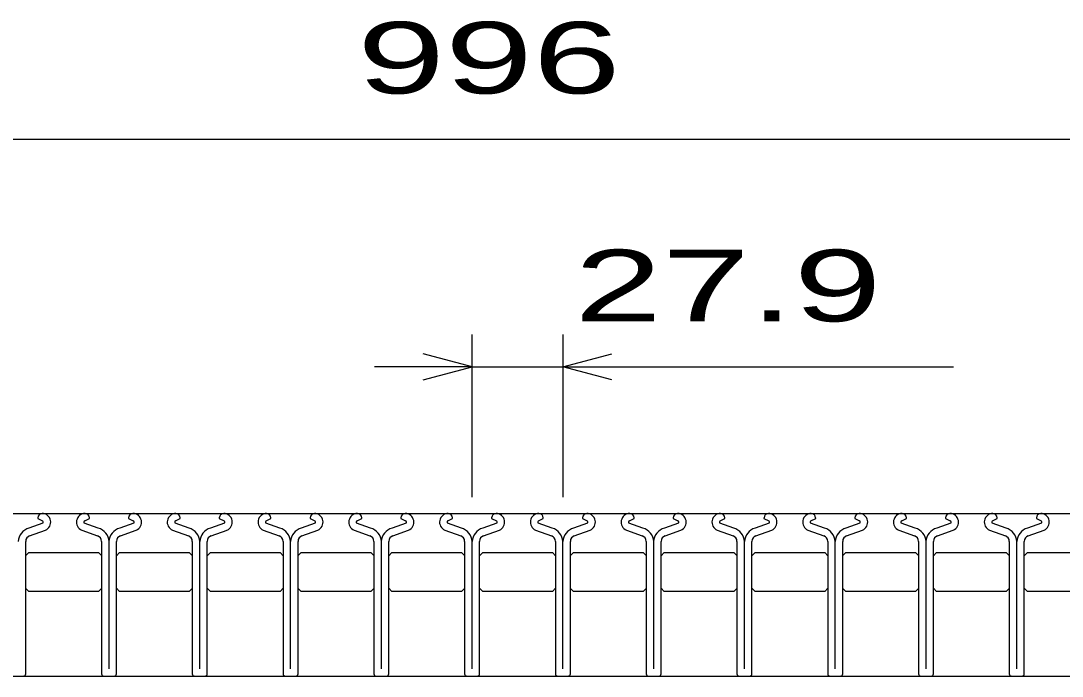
# Model space of a CAD drawing. Units: millimetres, scale not verified. Extents: x -1820 to 1736, y -1282 to 1048.
# Drawn here: x -1002.4 to -682.4, y -634 to -432.7 of the extents above; entities that cross this region are included whole.
import ezdxf
from ezdxf.enums import TextEntityAlignment as Align

# ---------------------------------------------------------------- set-up
doc = ezdxf.new("R2010")
doc.units = ezdxf.units.MM
doc.header["$LTSCALE"] = 10
doc.layers.add('16', color=3, linetype='Continuous', lineweight=25)
doc.layers.add('22', color=2, linetype='Continuous', lineweight=25)
doc.styles.add('ベクトル', font='')
doc.styles.get('ベクトル').set_extended_font_data('ベクトル')

msp = doc.modelspace()

# ---------------------------------------------------------------- linework, layer by layer
at = {"layer": '16'}
for p, q in [((-1348, -584), (-352, -584)), ((-997.2, -585.38), (-997.2, -585.61)), ((-997.2, -585.61), (-995.76, -586.31)), ((-982.76, -586.31), (-981.32, -585.61)), ((-981.32, -585.61), (-981.32, -585.38)), ((-969.3, -585.38), (-969.3, -585.61)), ((-969.3, -585.61), (-967.86, -586.31)), ((-954.86, -586.31), (-953.42, -585.61)), ((-953.42, -585.61), (-953.42, -585.38)), ((-941.4, -585.38), (-941.4, -585.61)), ((-941.4, -585.61), (-939.96, -586.31)), ((-926.96, -586.31), (-925.52, -585.61)), ((-925.52, -585.61), (-925.52, -585.38)), ((-913.5, -585.38), (-913.5, -585.61)), ((-913.5, -585.61), (-912.06, -586.31)), ((-899.06, -586.31), (-897.62, -585.61)), ((-897.62, -585.61), (-897.62, -585.38)), ((-885.6, -585.38), (-885.6, -585.61)), ((-885.6, -585.61), (-884.16, -586.31)), ((-871.16, -586.31), (-869.72, -585.61)), ((-869.72, -585.61), (-869.72, -585.38)), ((-857.7, -585.38), (-857.7, -585.61)), ((-857.7, -585.61), (-856.26, -586.31)), ((-843.26, -586.31), (-841.82, -585.61)), ((-841.82, -585.61), (-841.82, -585.38)), ((-829.8, -585.38), (-829.8, -585.61)), ((-829.8, -585.61), (-828.36, -586.31)), ((-815.36, -586.31), (-813.92, -585.61)), ((-813.92, -585.61), (-813.92, -585.38)), ((-801.9, -585.38), (-801.9, -585.61)), ((-801.9, -585.61), (-800.46, -586.31)), ((-787.46, -586.31), (-786.02, -585.61)), ((-786.02, -585.61), (-786.02, -585.38)), ((-774, -585.38), (-774, -585.61)), ((-774, -585.61), (-772.56, -586.31)), ((-759.56, -586.31), (-758.12, -585.61)), ((-758.12, -585.61), (-758.12, -585.38)), ((-746.1, -585.38), (-746.1, -585.61)), ((-746.1, -585.61), (-744.66, -586.31)), ((-731.66, -586.31), (-730.22, -585.61)), ((-730.22, -585.61), (-730.22, -585.38)), ((-718.2, -585.38), (-718.2, -585.61)), ((-718.2, -585.61), (-716.76, -586.31)), ((-703.76, -586.31), (-702.32, -585.61)), ((-702.32, -585.61), (-702.32, -585.38)), ((-690.3, -585.38), (-690.3, -585.61)), ((-690.3, -585.61), (-688.86, -586.31)), ((-995.6, -587.01), (-999.92, -588.53)), ((-978.6, -588.53), (-982.92, -587.01)), ((-967.7, -587.01), (-972.02, -588.53)), ((-950.7, -588.53), (-955.02, -587.01)), ((-939.8, -587.01), (-944.12, -588.53)), ((-922.8, -588.53), (-927.12, -587.01)), ((-911.9, -587.01), (-916.22, -588.53)), ((-894.9, -588.53), (-899.22, -587.01)), ((-884, -587.01), (-888.32, -588.53)), ((-867, -588.53), (-871.32, -587.01)), ((-856.1, -587.01), (-860.42, -588.53)), ((-839.1, -588.53), (-843.42, -587.01)), ((-828.2, -587.01), (-832.52, -588.53)), ((-811.2, -588.53), (-815.52, -587.01)), ((-800.3, -587.01), (-804.62, -588.53)), ((-783.3, -588.53), (-787.62, -587.01)), ((-772.4, -587.01), (-776.72, -588.53)), ((-755.4, -588.53), (-759.72, -587.01)), ((-744.5, -587.01), (-748.82, -588.53)), ((-727.5, -588.53), (-731.82, -587.01)), ((-716.6, -587.01), (-720.92, -588.53)), ((-699.6, -588.53), (-703.92, -587.01)), ((-688.7, -587.01), (-693.02, -588.53)), ((-999.71, -590.89), (-994.84, -589.18)), ((-983.68, -589.18), (-978.81, -590.89)), ((-971.81, -590.89), (-966.94, -589.18)), ((-955.78, -589.18), (-950.91, -590.89)), ((-943.91, -590.89), (-939.04, -589.18)), ((-927.88, -589.18), (-923.01, -590.89)), ((-916.01, -590.89), (-911.14, -589.18)), ((-899.98, -589.18), (-895.11, -590.89)), ((-888.11, -590.89), (-883.24, -589.18)), ((-872.08, -589.18), (-867.21, -590.89)), ((-860.21, -590.89), (-855.34, -589.18)), ((-844.18, -589.18), (-839.31, -590.89)), ((-832.31, -590.89), (-827.44, -589.18)), ((-816.28, -589.18), (-811.41, -590.89)), ((-804.41, -590.89), (-799.54, -589.18)), ((-788.38, -589.18), (-783.51, -590.89)), ((-776.51, -590.89), (-771.64, -589.18)), ((-760.48, -589.18), (-755.61, -590.89)), ((-748.61, -590.89), (-743.74, -589.18)), ((-732.58, -589.18), (-727.71, -590.89)), ((-720.71, -590.89), (-715.84, -589.18)), ((-704.68, -589.18), (-699.81, -590.89)), ((-692.81, -590.89), (-687.94, -589.18)), ((-1000.91, -633.31), (-1000.91, -592.59)), ((-977.61, -592.59), (-977.61, -633.31)), ((-975.3, -631.71), (-975.3, -592.64)), ((-973.01, -633.31), (-973.01, -592.59)), ((-949.71, -592.59), (-949.71, -633.31)), ((-947.4, -631.71), (-947.4, -592.64)), ((-945.11, -633.31), (-945.11, -592.59)), ((-921.81, -592.59), (-921.81, -633.31)), ((-919.5, -631.71), (-919.5, -592.64)), ((-917.21, -633.31), (-917.21, -592.59)), ((-893.91, -592.59), (-893.91, -633.31)), ((-891.6, -631.71), (-891.6, -592.64)), ((-889.31, -633.31), (-889.31, -592.59)), ((-866.01, -592.59), (-866.01, -633.31)), ((-863.7, -631.71), (-863.7, -592.64)), ((-861.41, -633.31), (-861.41, -592.59)), ((-838.11, -592.59), (-838.11, -633.31)), ((-835.8, -631.71), (-835.8, -592.64)), ((-833.51, -633.31), (-833.51, -592.59)), ((-810.21, -592.59), (-810.21, -633.31)), ((-807.9, -631.71), (-807.9, -592.64)), ((-805.61, -633.31), (-805.61, -592.59)), ((-782.31, -592.59), (-782.31, -633.31)), ((-780, -631.71), (-780, -592.64)), ((-777.71, -633.31), (-777.71, -592.59)), ((-754.41, -592.59), (-754.41, -633.31)), ((-752.1, -631.71), (-752.1, -592.64)), ((-749.81, -633.31), (-749.81, -592.59)), ((-726.51, -592.59), (-726.51, -633.31)), ((-724.2, -631.71), (-724.2, -592.64)), ((-721.91, -633.31), (-721.91, -592.59)), ((-698.61, -592.59), (-698.61, -633.31)), ((-696.3, -631.71), (-696.3, -592.64)), ((-694.01, -633.31), (-694.01, -592.59)), ((-1000.95, -597), (-999.95, -596)), ((-999.95, -596), (-978.55, -596)), ((-978.55, -596), (-977.55, -597)), ((-973.05, -597), (-972.05, -596)), ((-972.05, -596), (-950.65, -596)), ((-950.65, -596), (-949.65, -597)), ((-945.15, -597), (-944.15, -596)), ((-944.15, -596), (-922.75, -596)), ((-922.75, -596), (-921.75, -597)), ((-917.25, -597), (-916.25, -596)), ((-916.25, -596), (-894.85, -596)), ((-894.85, -596), (-893.85, -597)), ((-889.35, -597), (-888.35, -596)), ((-888.35, -596), (-866.95, -596)), ((-866.95, -596), (-865.95, -597)), ((-861.45, -597), (-860.45, -596)), ((-860.45, -596), (-839.05, -596)), ((-839.05, -596), (-838.05, -597)), ((-833.55, -597), (-832.55, -596)), ((-832.55, -596), (-811.15, -596)), ((-811.15, -596), (-810.15, -597)), ((-805.65, -597), (-804.65, -596)), ((-804.65, -596), (-783.25, -596)), ((-783.25, -596), (-782.25, -597)), ((-777.75, -597), (-776.75, -596)), ((-776.75, -596), (-755.35, -596)), ((-755.35, -596), (-754.35, -597)), ((-749.85, -597), (-748.85, -596)), ((-748.85, -596), (-727.45, -596)), ((-727.45, -596), (-726.45, -597)), ((-721.95, -597), (-720.95, -596)), ((-720.95, -596), (-699.55, -596)), ((-699.55, -596), (-698.55, -597)), ((-694.05, -597), (-693.05, -596)), ((-693.05, -596), (-671.65, -596)), ((-999.95, -608), (-1000.95, -607)), ((-978.55, -608), (-999.95, -608)), ((-977.55, -607), (-978.55, -608)), ((-972.05, -608), (-973.05, -607)), ((-950.65, -608), (-972.05, -608)), ((-949.65, -607), (-950.65, -608)), ((-944.15, -608), (-945.15, -607)), ((-922.75, -608), (-944.15, -608)), ((-921.75, -607), (-922.75, -608)), ((-916.25, -608), (-917.25, -607)), ((-894.85, -608), (-916.25, -608)), ((-893.85, -607), (-894.85, -608)), ((-888.35, -608), (-889.35, -607)), ((-866.95, -608), (-888.35, -608)), ((-865.95, -607), (-866.95, -608)), ((-860.45, -608), (-861.45, -607)), ((-839.05, -608), (-860.45, -608)), ((-838.05, -607), (-839.05, -608)), ((-832.55, -608), (-833.55, -607)), ((-811.15, -608), (-832.55, -608)), ((-810.15, -607), (-811.15, -608)), ((-804.65, -608), (-805.65, -607)), ((-783.25, -608), (-804.65, -608)), ((-782.25, -607), (-783.25, -608)), ((-776.75, -608), (-777.75, -607)), ((-755.35, -608), (-776.75, -608)), ((-754.35, -607), (-755.35, -608)), ((-748.85, -608), (-749.85, -607)), ((-727.45, -608), (-748.85, -608)), ((-726.45, -607), (-727.45, -608)), ((-720.95, -608), (-721.95, -607)), ((-699.55, -608), (-720.95, -608)), ((-698.55, -607), (-699.55, -608)), ((-693.05, -608), (-694.05, -607)), ((-671.65, -608), (-693.05, -608)), ((-1348, -634), (-352, -634)), ((-1004.81, -634.01), (-1001.61, -634.01)), ((-976.91, -634.01), (-973.71, -634.01)), ((-949.01, -634.01), (-945.81, -634.01)), ((-921.11, -634.01), (-917.91, -634.01)), ((-893.21, -634.01), (-890.01, -634.01)), ((-865.31, -634.01), (-862.11, -634.01)), ((-837.41, -634.01), (-834.21, -634.01)), ((-809.51, -634.01), (-806.31, -634.01)), ((-781.61, -634.01), (-778.41, -634.01)), ((-753.71, -634.01), (-750.51, -634.01)), ((-725.81, -634.01), (-722.61, -634.01)), ((-697.91, -634.01), (-694.71, -634.01))]:
    msp.add_line(p, q, dxfattribs=at)
for centre, radius, start, end in [((-995.75, -585.45), 1.45, 94.45, 177.5), ((-995.91, -586.7), 2.7, 293.32, 89.02), ((-982.61, -586.7), 2.7, 90.98, 246.68), ((-982.77, -585.45), 1.45, 2.5, 85.55), ((-967.85, -585.45), 1.45, 94.45, 177.5), ((-968.01, -586.7), 2.7, 293.32, 89.02), ((-954.71, -586.7), 2.7, 90.98, 246.68), ((-954.87, -585.45), 1.45, 2.5, 85.55), ((-939.95, -585.45), 1.45, 94.45, 177.5), ((-940.11, -586.7), 2.7, 293.32, 89.02), ((-926.81, -586.7), 2.7, 90.98, 246.68), ((-926.97, -585.45), 1.45, 2.5, 85.55), ((-912.05, -585.45), 1.45, 94.45, 177.5), ((-912.21, -586.7), 2.7, 293.32, 89.02), ((-898.91, -586.7), 2.7, 90.98, 246.68), ((-899.07, -585.45), 1.45, 2.5, 85.55), ((-884.15, -585.45), 1.45, 94.45, 177.5), ((-884.31, -586.7), 2.7, 293.32, 89.02), ((-871.01, -586.7), 2.7, 90.98, 246.68), ((-871.17, -585.45), 1.45, 2.5, 85.55), ((-856.25, -585.45), 1.45, 94.45, 177.5), ((-856.41, -586.7), 2.7, 293.32, 89.02), ((-843.11, -586.7), 2.7, 90.98, 246.68), ((-843.27, -585.45), 1.45, 2.5, 85.55), ((-828.35, -585.45), 1.45, 94.45, 177.5), ((-828.51, -586.7), 2.7, 293.32, 89.02), ((-815.21, -586.7), 2.7, 90.98, 246.68), ((-815.37, -585.45), 1.45, 2.5, 85.55), ((-800.45, -585.45), 1.45, 94.45, 177.5), ((-800.61, -586.7), 2.7, 293.32, 89.02), ((-787.31, -586.7), 2.7, 90.98, 246.68), ((-787.47, -585.45), 1.45, 2.5, 85.55), ((-772.55, -585.45), 1.45, 94.45, 177.5), ((-772.71, -586.7), 2.7, 293.32, 89.02), ((-759.41, -586.7), 2.7, 90.98, 246.68), ((-759.57, -585.45), 1.45, 2.5, 85.55), ((-744.65, -585.45), 1.45, 94.45, 177.5), ((-744.81, -586.7), 2.7, 293.32, 89.02), ((-731.51, -586.7), 2.7, 90.98, 246.68), ((-731.67, -585.45), 1.45, 2.5, 85.55), ((-716.75, -585.45), 1.45, 94.45, 177.5), ((-716.91, -586.7), 2.7, 293.32, 89.02), ((-703.61, -586.7), 2.7, 90.98, 246.68), ((-703.77, -585.45), 1.45, 2.5, 85.55), ((-688.85, -585.45), 1.45, 94.45, 177.5), ((-689.01, -586.7), 2.7, 293.32, 89.02), ((-998.63, -592.94), 4.6, 106.3, 176.22), ((-995.93, -586.72), 0.44, 317.67, 68.09), ((-982.59, -586.72), 0.44, 111.91, 222.33), ((-979.89, -592.94), 4.6, 3.78, 73.7), ((-970.73, -592.94), 4.6, 106.3, 176.22), ((-968.03, -586.72), 0.44, 317.67, 68.09), ((-954.69, -586.72), 0.44, 111.91, 222.33), ((-951.99, -592.94), 4.6, 3.78, 73.7), ((-942.83, -592.94), 4.6, 106.3, 176.22), ((-940.13, -586.72), 0.44, 317.67, 68.09), ((-926.79, -586.72), 0.44, 111.91, 222.33), ((-924.09, -592.94), 4.6, 3.78, 73.7), ((-914.93, -592.94), 4.6, 106.3, 176.22), ((-912.23, -586.72), 0.44, 317.67, 68.09), ((-898.89, -586.72), 0.44, 111.91, 222.33), ((-896.19, -592.94), 4.6, 3.78, 73.7), ((-887.03, -592.94), 4.6, 106.3, 176.22), ((-884.33, -586.72), 0.44, 317.67, 68.09), ((-870.99, -586.72), 0.44, 111.91, 222.33), ((-868.29, -592.94), 4.6, 3.78, 73.7), ((-859.13, -592.94), 4.6, 106.3, 176.22), ((-856.43, -586.72), 0.44, 317.67, 68.09), ((-843.09, -586.72), 0.44, 111.91, 222.33), ((-840.39, -592.94), 4.6, 3.78, 73.7), ((-831.23, -592.94), 4.6, 106.3, 176.22), ((-828.53, -586.72), 0.44, 317.67, 68.09), ((-815.19, -586.72), 0.44, 111.91, 222.33), ((-812.49, -592.94), 4.6, 3.78, 73.7), ((-803.33, -592.94), 4.6, 106.3, 176.22), ((-800.63, -586.72), 0.44, 317.67, 68.09), ((-787.29, -586.72), 0.44, 111.91, 222.33), ((-784.59, -592.94), 4.6, 3.78, 73.7), ((-775.43, -592.94), 4.6, 106.3, 176.22), ((-772.73, -586.72), 0.44, 317.67, 68.09), ((-759.39, -586.72), 0.44, 111.91, 222.33), ((-756.69, -592.94), 4.6, 3.78, 73.7), ((-747.53, -592.94), 4.6, 106.3, 176.22), ((-744.83, -586.72), 0.44, 317.67, 68.09), ((-731.49, -586.72), 0.44, 111.91, 222.33), ((-728.79, -592.94), 4.6, 3.78, 73.7), ((-719.63, -592.94), 4.6, 106.3, 176.22), ((-716.93, -586.72), 0.44, 317.67, 68.09), ((-703.59, -586.72), 0.44, 111.91, 222.33), ((-700.89, -592.94), 4.6, 3.78, 73.7), ((-691.73, -592.94), 4.6, 106.3, 176.22), ((-689.03, -586.72), 0.44, 317.67, 68.09), ((-999.11, -592.59), 1.8, 109.42, 180), ((-979.41, -592.59), 1.8, 0, 70.58), ((-971.21, -592.59), 1.8, 109.42, 180), ((-951.51, -592.59), 1.8, 0, 70.58), ((-943.31, -592.59), 1.8, 109.42, 180), ((-923.61, -592.59), 1.8, 0, 70.58), ((-915.41, -592.59), 1.8, 109.42, 180), ((-895.71, -592.59), 1.8, 0, 70.58), ((-887.51, -592.59), 1.8, 109.42, 180), ((-867.81, -592.59), 1.8, 0, 70.58), ((-859.61, -592.59), 1.8, 109.42, 180), ((-839.91, -592.59), 1.8, 0, 70.58), ((-831.71, -592.59), 1.8, 109.42, 180), ((-812.01, -592.59), 1.8, 0, 70.58), ((-803.81, -592.59), 1.8, 109.42, 180), ((-784.11, -592.59), 1.8, 0, 70.58), ((-775.91, -592.59), 1.8, 109.42, 180), ((-756.21, -592.59), 1.8, 0, 70.58), ((-748.01, -592.59), 1.8, 109.42, 180), ((-728.31, -592.59), 1.8, 0, 70.58), ((-720.11, -592.59), 1.8, 109.42, 180), ((-700.41, -592.59), 1.8, 0, 70.58), ((-692.21, -592.59), 1.8, 109.42, 180), ((-1001.61, -633.31), 0.7, 270, 0), ((-976.91, -633.31), 0.7, 180, 270), ((-973.71, -633.31), 0.7, 270, 0), ((-949.01, -633.31), 0.7, 180, 270), ((-945.81, -633.31), 0.7, 270, 0), ((-921.11, -633.31), 0.7, 180, 270), ((-917.91, -633.31), 0.7, 270, 0), ((-893.21, -633.31), 0.7, 180, 270), ((-890.01, -633.31), 0.7, 270, 0), ((-865.31, -633.31), 0.7, 180, 270), ((-862.11, -633.31), 0.7, 270, 0), ((-837.41, -633.31), 0.7, 180, 270), ((-834.21, -633.31), 0.7, 270, 0), ((-809.51, -633.31), 0.7, 180, 270), ((-806.31, -633.31), 0.7, 270, 0), ((-781.61, -633.31), 0.7, 180, 270), ((-778.41, -633.31), 0.7, 270, 0), ((-753.71, -633.31), 0.7, 180, 270), ((-750.51, -633.31), 0.7, 270, 0), ((-725.81, -633.31), 0.7, 180, 270), ((-722.61, -633.31), 0.7, 270, 0), ((-697.91, -633.31), 0.7, 180, 270), ((-694.71, -633.31), 0.7, 270, 0)]:
    msp.add_arc(centre, radius, start, end, dxfattribs=at)
at = {"layer": '22', "color": 4}
for p, q in [((-1348, -469), (-352, -469)), ((-863.7, -579), (-863.7, -529)), ((-835.8, -529), (-835.8, -579)), ((-863.7, -539), (-878.7, -535)), ((-835.8, -539), (-820.8, -535)), ((-863.7, -539), (-893.7, -539)), ((-878.7, -543), (-863.7, -539)), ((-863.7, -539), (-835.8, -539)), ((-820.8, -543), (-835.8, -539)), ((-835.8, -539), (-715.8, -539))]:
    msp.add_line(p, q, dxfattribs=at)

# ---------------------------------------------------------------- texts
at = {"layer": '22', "style": 'ベクトル', "width": 1.65}
for s, p in [(' 996 ', (-912.5, -444)), (' 27.9 ', (-845.8, -514))]:
    msp.add_text(s, height=21.99, dxfattribs=at).set_placement(p, align=Align.MIDDLE_LEFT)

doc.saveas('drawing.dxf')
